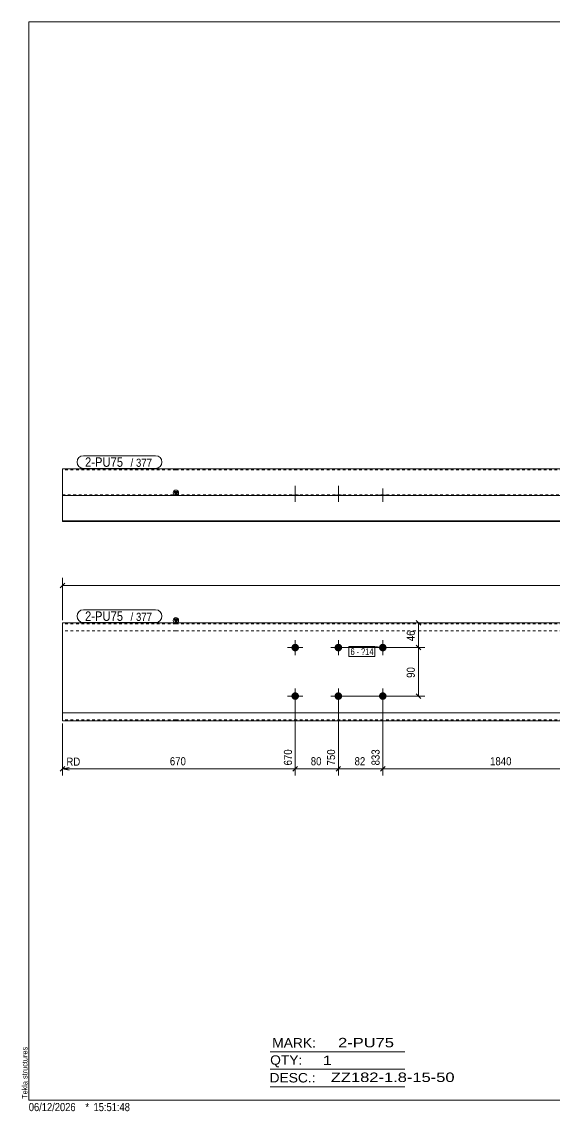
# Model space of a CAD drawing. Header units: millimetres. Extents: x 2 to 579, y 1 to 405.
# Drawn here: x 2.4 to 199.9, y 1 to 405 of the extents above; entities that cross this region are included whole.
import ezdxf

# ---------------------------------------------------------------- set-up
doc = ezdxf.new("R2010")
doc.units = ezdxf.units.MM
doc.linetypes.add('XKITLINE00', pattern=[0])
doc.linetypes.add('XKITLINE01', pattern=[4, 1, -1, 1, -1])
for name, color, linetype, lineweight in [('Bolt', 3, 'Continuous', 0), ('BoltMark', 7, 'Continuous', 0), ('Dimensions', 7, 'Continuous', 0), ('DrawingSheet', 5, 'Continuous', 0), ('OtherObjectType', 7, 'Continuous', 0), ('Part', 2, 'Continuous', 0), ('PartMark', 7, 'Continuous', 0)]:
    doc.layers.add(name, color=color, linetype=linetype, lineweight=lineweight)
doc.styles.add('ARIAL', font='ARIAL.TTF')
doc.styles.add('ARIAL_NARROW', font='ARIALN.TTF')

# ---------------------------------------------------------------- blocks, each defined once
blk = doc.blocks.new('*A1')
at = {"layer": 'Bolt'}
for points in [[(105.19, 172.88), (105.19, 172.84), (105.19, 172.81), (105.19, 172.77), (105.18, 172.74), (105.18, 172.7), (105.17, 172.67), (105.17, 172.64), (105.16, 172.6), (105.15, 172.57), (105.14, 172.54), (105.13, 172.5), (105.12, 172.47), (105.11, 172.44), (105.1, 172.41), (105.09, 172.37), (105.07, 172.34), (105.06, 172.31), (105.04, 172.28), (105.03, 172.25), (105.01, 172.22), (104.99, 172.19), (104.98, 172.16), (104.96, 172.13), (104.94, 172.1), (104.92, 172.08), (104.9, 172.05), (104.88, 172.02), (104.85, 172), (104.83, 171.97), (104.81, 171.94), (104.78, 171.92), (104.76, 171.9), (104.73, 171.87), (104.71, 171.85), (104.68, 171.83), (104.66, 171.81), (104.63, 171.79), (104.6, 171.77), (104.57, 171.75), (104.54, 171.73), (104.51, 171.71), (104.48, 171.69), (104.45, 171.68), (104.42, 171.66), (104.39, 171.64), (104.36, 171.63), (104.33, 171.62), (104.3, 171.6), (104.27, 171.59), (104.23, 171.58), (104.2, 171.57), (104.17, 171.56), (104.13, 171.55), (104.1, 171.54), (104.07, 171.54), (104.03, 171.53), (104, 171.53), (103.97, 171.52), (103.93, 171.52), (103.9, 171.51), (103.86, 171.51), (103.83, 171.51), (103.79, 171.51), (103.76, 171.51), (103.73, 171.51), (103.69, 171.51), (103.66, 171.52), (103.62, 171.52), (103.59, 171.53), (103.55, 171.53), (103.52, 171.54), (103.49, 171.54), (103.45, 171.55), (103.42, 171.56), (103.39, 171.57), (103.35, 171.58), (103.32, 171.59), (103.29, 171.6), (103.26, 171.62), (103.23, 171.63), (103.2, 171.64), (103.16, 171.66), (103.13, 171.68), (103.1, 171.69), (103.07, 171.71), (103.04, 171.73), (103.02, 171.75), (102.99, 171.77), (102.96, 171.79), (102.93, 171.81), (102.91, 171.83), (102.88, 171.85), (102.85, 171.87), (102.83, 171.9), (102.8, 171.92), (102.78, 171.94), (102.76, 171.97), (102.73, 172), (102.71, 172.02), (102.69, 172.05), (102.67, 172.08), (102.65, 172.1), (102.63, 172.13), (102.61, 172.16), (102.59, 172.19), (102.58, 172.22), (102.56, 172.25), (102.54, 172.28), (102.53, 172.31), (102.51, 172.34), (102.5, 172.37), (102.49, 172.41), (102.48, 172.44), (102.46, 172.47), (102.45, 172.5), (102.44, 172.54), (102.44, 172.57), (102.43, 172.6), (102.42, 172.64), (102.41, 172.67), (102.41, 172.7), (102.4, 172.74), (102.4, 172.77), (102.4, 172.81), (102.4, 172.84), (102.39, 172.88), (102.39, 172.91), (102.39, 172.94), (102.4, 172.98), (102.4, 173.01), (102.4, 173.05), (102.4, 173.08), (102.41, 173.12), (102.41, 173.15), (102.42, 173.18), (102.43, 173.22), (102.44, 173.25), (102.44, 173.28), (102.45, 173.32), (102.46, 173.35), (102.48, 173.38), (102.49, 173.41), (102.5, 173.45), (102.51, 173.48), (102.53, 173.51), (102.54, 173.54), (102.56, 173.57), (102.58, 173.6), (102.59, 173.63), (102.61, 173.66), (102.63, 173.69), (102.65, 173.72), (102.67, 173.74), (102.69, 173.77), (102.71, 173.8), (102.73, 173.82), (102.76, 173.85), (102.78, 173.88), (102.8, 173.9), (102.83, 173.92), (102.85, 173.95), (102.88, 173.97), (102.91, 173.99), (102.93, 174.01), (102.96, 174.03), (102.99, 174.05), (103.02, 174.07), (103.04, 174.09), (103.07, 174.11), (103.1, 174.13), (103.13, 174.14), (103.16, 174.16), (103.2, 174.18), (103.23, 174.19), (103.26, 174.2), (103.29, 174.22), (103.32, 174.23), (103.35, 174.24), (103.39, 174.25), (103.42, 174.26), (103.45, 174.27), (103.49, 174.28), (103.52, 174.28), (103.55, 174.29), (103.59, 174.29), (103.62, 174.3), (103.66, 174.3), (103.69, 174.31), (103.73, 174.31), (103.76, 174.31), (103.79, 174.31), (103.83, 174.31), (103.86, 174.31), (103.9, 174.31), (103.93, 174.3), (103.97, 174.3), (104, 174.29), (104.03, 174.29), (104.07, 174.28), (104.1, 174.28), (104.13, 174.27), (104.17, 174.26), (104.2, 174.25), (104.23, 174.24), (104.27, 174.23), (104.3, 174.22), (104.33, 174.2), (104.36, 174.19), (104.39, 174.18), (104.42, 174.16), (104.45, 174.14), (104.48, 174.13), (104.51, 174.11), (104.54, 174.09), (104.57, 174.07), (104.6, 174.05), (104.63, 174.03), (104.66, 174.01), (104.68, 173.99), (104.71, 173.97), (104.73, 173.95), (104.76, 173.92), (104.78, 173.9), (104.81, 173.88), (104.83, 173.85), (104.85, 173.82), (104.88, 173.8), (104.9, 173.77), (104.92, 173.74), (104.94, 173.72), (104.96, 173.69), (104.98, 173.66), (104.99, 173.63), (105.01, 173.6), (105.03, 173.57), (105.04, 173.54), (105.06, 173.51), (105.07, 173.48), (105.09, 173.45), (105.1, 173.41), (105.11, 173.38), (105.12, 173.35), (105.13, 173.32), (105.14, 173.28), (105.15, 173.25), (105.16, 173.22), (105.17, 173.18), (105.17, 173.15), (105.18, 173.12), (105.18, 173.08), (105.19, 173.05), (105.19, 173.01), (105.19, 172.98), (105.19, 172.94), (105.19, 172.91)], [(121.19, 172.88), (121.19, 172.84), (121.19, 172.81), (121.19, 172.77), (121.18, 172.74), (121.18, 172.7), (121.17, 172.67), (121.17, 172.64), (121.16, 172.6), (121.15, 172.57), (121.14, 172.54), (121.13, 172.5), (121.12, 172.47), (121.11, 172.44), (121.1, 172.41), (121.09, 172.37), (121.07, 172.34), (121.06, 172.31), (121.04, 172.28), (121.03, 172.25), (121.01, 172.22), (120.99, 172.19), (120.98, 172.16), (120.96, 172.13), (120.94, 172.1), (120.92, 172.08), (120.9, 172.05), (120.88, 172.02), (120.85, 172), (120.83, 171.97), (120.81, 171.94), (120.78, 171.92), (120.76, 171.9), (120.73, 171.87), (120.71, 171.85), (120.68, 171.83), (120.66, 171.81), (120.63, 171.79), (120.6, 171.77), (120.57, 171.75), (120.54, 171.73), (120.51, 171.71), (120.48, 171.69), (120.45, 171.68), (120.42, 171.66), (120.39, 171.64), (120.36, 171.63), (120.33, 171.62), (120.3, 171.6), (120.27, 171.59), (120.23, 171.58), (120.2, 171.57), (120.17, 171.56), (120.13, 171.55), (120.1, 171.54), (120.07, 171.54), (120.03, 171.53), (120, 171.53), (119.97, 171.52), (119.93, 171.52), (119.9, 171.51), (119.86, 171.51), (119.83, 171.51), (119.79, 171.51), (119.76, 171.51), (119.73, 171.51), (119.69, 171.51), (119.66, 171.52), (119.62, 171.52), (119.59, 171.53), (119.55, 171.53), (119.52, 171.54), (119.49, 171.54), (119.45, 171.55), (119.42, 171.56), (119.39, 171.57), (119.35, 171.58), (119.32, 171.59), (119.29, 171.6), (119.26, 171.62), (119.23, 171.63), (119.2, 171.64), (119.16, 171.66), (119.13, 171.68), (119.1, 171.69), (119.07, 171.71), (119.04, 171.73), (119.02, 171.75), (118.99, 171.77), (118.96, 171.79), (118.93, 171.81), (118.91, 171.83), (118.88, 171.85), (118.85, 171.87), (118.83, 171.9), (118.8, 171.92), (118.78, 171.94), (118.76, 171.97), (118.73, 172), (118.71, 172.02), (118.69, 172.05), (118.67, 172.08), (118.65, 172.1), (118.63, 172.13), (118.61, 172.16), (118.59, 172.19), (118.58, 172.22), (118.56, 172.25), (118.54, 172.28), (118.53, 172.31), (118.51, 172.34), (118.5, 172.37), (118.49, 172.41), (118.48, 172.44), (118.46, 172.47), (118.45, 172.5), (118.44, 172.54), (118.44, 172.57), (118.43, 172.6), (118.42, 172.64), (118.41, 172.67), (118.41, 172.7), (118.4, 172.74), (118.4, 172.77), (118.4, 172.81), (118.4, 172.84), (118.39, 172.88), (118.39, 172.91), (118.39, 172.94), (118.4, 172.98), (118.4, 173.01), (118.4, 173.05), (118.4, 173.08), (118.41, 173.12), (118.41, 173.15), (118.42, 173.18), (118.43, 173.22), (118.44, 173.25), (118.44, 173.28), (118.45, 173.32), (118.46, 173.35), (118.48, 173.38), (118.49, 173.41), (118.5, 173.45), (118.51, 173.48), (118.53, 173.51), (118.54, 173.54), (118.56, 173.57), (118.58, 173.6), (118.59, 173.63), (118.61, 173.66), (118.63, 173.69), (118.65, 173.72), (118.67, 173.74), (118.69, 173.77), (118.71, 173.8), (118.73, 173.82), (118.76, 173.85), (118.78, 173.88), (118.8, 173.9), (118.83, 173.92), (118.85, 173.95), (118.88, 173.97), (118.91, 173.99), (118.93, 174.01), (118.96, 174.03), (118.99, 174.05), (119.02, 174.07), (119.04, 174.09), (119.07, 174.11), (119.1, 174.13), (119.13, 174.14), (119.16, 174.16), (119.2, 174.18), (119.23, 174.19), (119.26, 174.2), (119.29, 174.22), (119.32, 174.23), (119.35, 174.24), (119.39, 174.25), (119.42, 174.26), (119.45, 174.27), (119.49, 174.28), (119.52, 174.28), (119.55, 174.29), (119.59, 174.29), (119.62, 174.3), (119.66, 174.3), (119.69, 174.31), (119.73, 174.31), (119.76, 174.31), (119.79, 174.31), (119.83, 174.31), (119.86, 174.31), (119.9, 174.31), (119.93, 174.3), (119.97, 174.3), (120, 174.29), (120.03, 174.29), (120.07, 174.28), (120.1, 174.28), (120.13, 174.27), (120.17, 174.26), (120.2, 174.25), (120.23, 174.24), (120.27, 174.23), (120.3, 174.22), (120.33, 174.2), (120.36, 174.19), (120.39, 174.18), (120.42, 174.16), (120.45, 174.14), (120.48, 174.13), (120.51, 174.11), (120.54, 174.09), (120.57, 174.07), (120.6, 174.05), (120.63, 174.03), (120.66, 174.01), (120.68, 173.99), (120.71, 173.97), (120.73, 173.95), (120.76, 173.92), (120.78, 173.9), (120.81, 173.88), (120.83, 173.85), (120.85, 173.82), (120.88, 173.8), (120.9, 173.77), (120.92, 173.74), (120.94, 173.72), (120.96, 173.69), (120.98, 173.66), (120.99, 173.63), (121.01, 173.6), (121.03, 173.57), (121.04, 173.54), (121.06, 173.51), (121.07, 173.48), (121.09, 173.45), (121.1, 173.41), (121.11, 173.38), (121.12, 173.35), (121.13, 173.32), (121.14, 173.28), (121.15, 173.25), (121.16, 173.22), (121.17, 173.18), (121.17, 173.15), (121.18, 173.12), (121.18, 173.08), (121.19, 173.05), (121.19, 173.01), (121.19, 172.98), (121.19, 172.94), (121.19, 172.91)], [(105.19, 154.88), (105.19, 154.84), (105.19, 154.81), (105.19, 154.77), (105.18, 154.74), (105.18, 154.7), (105.17, 154.67), (105.17, 154.64), (105.16, 154.6), (105.15, 154.57), (105.14, 154.54), (105.13, 154.5), (105.12, 154.47), (105.11, 154.44), (105.1, 154.41), (105.09, 154.37), (105.07, 154.34), (105.06, 154.31), (105.04, 154.28), (105.03, 154.25), (105.01, 154.22), (104.99, 154.19), (104.98, 154.16), (104.96, 154.13), (104.94, 154.1), (104.92, 154.08), (104.9, 154.05), (104.88, 154.02), (104.85, 154), (104.83, 153.97), (104.81, 153.94), (104.78, 153.92), (104.76, 153.9), (104.73, 153.87), (104.71, 153.85), (104.68, 153.83), (104.66, 153.81), (104.63, 153.79), (104.6, 153.77), (104.57, 153.75), (104.54, 153.73), (104.51, 153.71), (104.48, 153.69), (104.45, 153.68), (104.42, 153.66), (104.39, 153.64), (104.36, 153.63), (104.33, 153.62), (104.3, 153.6), (104.27, 153.59), (104.23, 153.58), (104.2, 153.57), (104.17, 153.56), (104.13, 153.55), (104.1, 153.54), (104.07, 153.54), (104.03, 153.53), (104, 153.53), (103.97, 153.52), (103.93, 153.52), (103.9, 153.51), (103.86, 153.51), (103.83, 153.51), (103.79, 153.51), (103.76, 153.51), (103.73, 153.51), (103.69, 153.51), (103.66, 153.52), (103.62, 153.52), (103.59, 153.53), (103.55, 153.53), (103.52, 153.54), (103.49, 153.54), (103.45, 153.55), (103.42, 153.56), (103.39, 153.57), (103.35, 153.58), (103.32, 153.59), (103.29, 153.6), (103.26, 153.62), (103.23, 153.63), (103.2, 153.64), (103.16, 153.66), (103.13, 153.68), (103.1, 153.69), (103.07, 153.71), (103.04, 153.73), (103.02, 153.75), (102.99, 153.77), (102.96, 153.79), (102.93, 153.81), (102.91, 153.83), (102.88, 153.85), (102.85, 153.87), (102.83, 153.9), (102.8, 153.92), (102.78, 153.94), (102.76, 153.97), (102.73, 154), (102.71, 154.02), (102.69, 154.05), (102.67, 154.08), (102.65, 154.1), (102.63, 154.13), (102.61, 154.16), (102.59, 154.19), (102.58, 154.22), (102.56, 154.25), (102.54, 154.28), (102.53, 154.31), (102.51, 154.34), (102.5, 154.37), (102.49, 154.41), (102.48, 154.44), (102.46, 154.47), (102.45, 154.5), (102.44, 154.54), (102.44, 154.57), (102.43, 154.6), (102.42, 154.64), (102.41, 154.67), (102.41, 154.7), (102.4, 154.74), (102.4, 154.77), (102.4, 154.81), (102.4, 154.84), (102.39, 154.88), (102.39, 154.91), (102.39, 154.94), (102.4, 154.98), (102.4, 155.01), (102.4, 155.05), (102.4, 155.08), (102.41, 155.12), (102.41, 155.15), (102.42, 155.18), (102.43, 155.22), (102.44, 155.25), (102.44, 155.28), (102.45, 155.32), (102.46, 155.35), (102.48, 155.38), (102.49, 155.41), (102.5, 155.45), (102.51, 155.48), (102.53, 155.51), (102.54, 155.54), (102.56, 155.57), (102.58, 155.6), (102.59, 155.63), (102.61, 155.66), (102.63, 155.69), (102.65, 155.72), (102.67, 155.74), (102.69, 155.77), (102.71, 155.8), (102.73, 155.82), (102.76, 155.85), (102.78, 155.88), (102.8, 155.9), (102.83, 155.92), (102.85, 155.95), (102.88, 155.97), (102.91, 155.99), (102.93, 156.01), (102.96, 156.03), (102.99, 156.05), (103.02, 156.07), (103.04, 156.09), (103.07, 156.11), (103.1, 156.13), (103.13, 156.14), (103.16, 156.16), (103.2, 156.18), (103.23, 156.19), (103.26, 156.2), (103.29, 156.22), (103.32, 156.23), (103.35, 156.24), (103.39, 156.25), (103.42, 156.26), (103.45, 156.27), (103.49, 156.28), (103.52, 156.28), (103.55, 156.29), (103.59, 156.29), (103.62, 156.3), (103.66, 156.3), (103.69, 156.31), (103.73, 156.31), (103.76, 156.31), (103.79, 156.31), (103.83, 156.31), (103.86, 156.31), (103.9, 156.31), (103.93, 156.3), (103.97, 156.3), (104, 156.29), (104.03, 156.29), (104.07, 156.28), (104.1, 156.28), (104.13, 156.27), (104.17, 156.26), (104.2, 156.25), (104.23, 156.24), (104.27, 156.23), (104.3, 156.22), (104.33, 156.2), (104.36, 156.19), (104.39, 156.18), (104.42, 156.16), (104.45, 156.14), (104.48, 156.13), (104.51, 156.11), (104.54, 156.09), (104.57, 156.07), (104.6, 156.05), (104.63, 156.03), (104.66, 156.01), (104.68, 155.99), (104.71, 155.97), (104.73, 155.95), (104.76, 155.92), (104.78, 155.9), (104.81, 155.88), (104.83, 155.85), (104.85, 155.82), (104.88, 155.8), (104.9, 155.77), (104.92, 155.74), (104.94, 155.72), (104.96, 155.69), (104.98, 155.66), (104.99, 155.63), (105.01, 155.6), (105.03, 155.57), (105.04, 155.54), (105.06, 155.51), (105.07, 155.48), (105.09, 155.45), (105.1, 155.41), (105.11, 155.38), (105.12, 155.35), (105.13, 155.32), (105.14, 155.28), (105.15, 155.25), (105.16, 155.22), (105.17, 155.18), (105.17, 155.15), (105.18, 155.12), (105.18, 155.08), (105.19, 155.05), (105.19, 155.01), (105.19, 154.98), (105.19, 154.94), (105.19, 154.91)], [(121.19, 154.88), (121.19, 154.84), (121.19, 154.81), (121.19, 154.77), (121.18, 154.74), (121.18, 154.7), (121.17, 154.67), (121.17, 154.64), (121.16, 154.6), (121.15, 154.57), (121.14, 154.54), (121.13, 154.5), (121.12, 154.47), (121.11, 154.44), (121.1, 154.41), (121.09, 154.37), (121.07, 154.34), (121.06, 154.31), (121.04, 154.28), (121.03, 154.25), (121.01, 154.22), (120.99, 154.19), (120.98, 154.16), (120.96, 154.13), (120.94, 154.1), (120.92, 154.08), (120.9, 154.05), (120.88, 154.02), (120.85, 154), (120.83, 153.97), (120.81, 153.94), (120.78, 153.92), (120.76, 153.9), (120.73, 153.87), (120.71, 153.85), (120.68, 153.83), (120.66, 153.81), (120.63, 153.79), (120.6, 153.77), (120.57, 153.75), (120.54, 153.73), (120.51, 153.71), (120.48, 153.69), (120.45, 153.68), (120.42, 153.66), (120.39, 153.64), (120.36, 153.63), (120.33, 153.62), (120.3, 153.6), (120.27, 153.59), (120.23, 153.58), (120.2, 153.57), (120.17, 153.56), (120.13, 153.55), (120.1, 153.54), (120.07, 153.54), (120.03, 153.53), (120, 153.53), (119.97, 153.52), (119.93, 153.52), (119.9, 153.51), (119.86, 153.51), (119.83, 153.51), (119.79, 153.51), (119.76, 153.51), (119.73, 153.51), (119.69, 153.51), (119.66, 153.52), (119.62, 153.52), (119.59, 153.53), (119.55, 153.53), (119.52, 153.54), (119.49, 153.54), (119.45, 153.55), (119.42, 153.56), (119.39, 153.57), (119.35, 153.58), (119.32, 153.59), (119.29, 153.6), (119.26, 153.62), (119.23, 153.63), (119.2, 153.64), (119.16, 153.66), (119.13, 153.68), (119.1, 153.69), (119.07, 153.71), (119.04, 153.73), (119.02, 153.75), (118.99, 153.77), (118.96, 153.79), (118.93, 153.81), (118.91, 153.83), (118.88, 153.85), (118.85, 153.87), (118.83, 153.9), (118.8, 153.92), (118.78, 153.94), (118.76, 153.97), (118.73, 154), (118.71, 154.02), (118.69, 154.05), (118.67, 154.08), (118.65, 154.1), (118.63, 154.13), (118.61, 154.16), (118.59, 154.19), (118.58, 154.22), (118.56, 154.25), (118.54, 154.28), (118.53, 154.31), (118.51, 154.34), (118.5, 154.37), (118.49, 154.41), (118.48, 154.44), (118.46, 154.47), (118.45, 154.5), (118.44, 154.54), (118.44, 154.57), (118.43, 154.6), (118.42, 154.64), (118.41, 154.67), (118.41, 154.7), (118.4, 154.74), (118.4, 154.77), (118.4, 154.81), (118.4, 154.84), (118.39, 154.88), (118.39, 154.91), (118.39, 154.94), (118.4, 154.98), (118.4, 155.01), (118.4, 155.05), (118.4, 155.08), (118.41, 155.12), (118.41, 155.15), (118.42, 155.18), (118.43, 155.22), (118.44, 155.25), (118.44, 155.28), (118.45, 155.32), (118.46, 155.35), (118.48, 155.38), (118.49, 155.41), (118.5, 155.45), (118.51, 155.48), (118.53, 155.51), (118.54, 155.54), (118.56, 155.57), (118.58, 155.6), (118.59, 155.63), (118.61, 155.66), (118.63, 155.69), (118.65, 155.72), (118.67, 155.74), (118.69, 155.77), (118.71, 155.8), (118.73, 155.82), (118.76, 155.85), (118.78, 155.88), (118.8, 155.9), (118.83, 155.92), (118.85, 155.95), (118.88, 155.97), (118.91, 155.99), (118.93, 156.01), (118.96, 156.03), (118.99, 156.05), (119.02, 156.07), (119.04, 156.09), (119.07, 156.11), (119.1, 156.13), (119.13, 156.14), (119.16, 156.16), (119.2, 156.18), (119.23, 156.19), (119.26, 156.2), (119.29, 156.22), (119.32, 156.23), (119.35, 156.24), (119.39, 156.25), (119.42, 156.26), (119.45, 156.27), (119.49, 156.28), (119.52, 156.28), (119.55, 156.29), (119.59, 156.29), (119.62, 156.3), (119.66, 156.3), (119.69, 156.31), (119.73, 156.31), (119.76, 156.31), (119.79, 156.31), (119.83, 156.31), (119.86, 156.31), (119.9, 156.31), (119.93, 156.3), (119.97, 156.3), (120, 156.29), (120.03, 156.29), (120.07, 156.28), (120.1, 156.28), (120.13, 156.27), (120.17, 156.26), (120.2, 156.25), (120.23, 156.24), (120.27, 156.23), (120.3, 156.22), (120.33, 156.2), (120.36, 156.19), (120.39, 156.18), (120.42, 156.16), (120.45, 156.14), (120.48, 156.13), (120.51, 156.11), (120.54, 156.09), (120.57, 156.07), (120.6, 156.05), (120.63, 156.03), (120.66, 156.01), (120.68, 155.99), (120.71, 155.97), (120.73, 155.95), (120.76, 155.92), (120.78, 155.9), (120.81, 155.88), (120.83, 155.85), (120.85, 155.82), (120.88, 155.8), (120.9, 155.77), (120.92, 155.74), (120.94, 155.72), (120.96, 155.69), (120.98, 155.66), (120.99, 155.63), (121.01, 155.6), (121.03, 155.57), (121.04, 155.54), (121.06, 155.51), (121.07, 155.48), (121.09, 155.45), (121.1, 155.41), (121.11, 155.38), (121.12, 155.35), (121.13, 155.32), (121.14, 155.28), (121.15, 155.25), (121.16, 155.22), (121.17, 155.18), (121.17, 155.15), (121.18, 155.12), (121.18, 155.08), (121.19, 155.05), (121.19, 155.01), (121.19, 154.98), (121.19, 154.94), (121.19, 154.91)]]:
    blk.add_hatch(color=3, dxfattribs=at).paths.add_polyline_path(points, flags=17)
at = {"layer": 'Bolt', "color": 3, "linetype": 'XKITLINE00', "lineweight": 0}
for p, q in [((103.79, 175.71), (103.79, 170.11)), ((119.79, 175.71), (119.79, 170.11)), ((106.59, 172.91), (100.99, 172.91)), ((122.59, 172.91), (116.99, 172.91)), ((103.79, 157.71), (103.79, 152.11)), ((119.79, 157.71), (119.79, 152.11)), ((106.59, 154.91), (100.99, 154.91)), ((122.59, 154.91), (116.99, 154.91))]:
    blk.add_line(p, q, dxfattribs=at)
blk = doc.blocks.new('*A2')
at = {"layer": 'Bolt'}
for points in [[(137.68, 172.88), (137.68, 172.84), (137.67, 172.81), (137.67, 172.77), (137.67, 172.74), (137.66, 172.7), (137.66, 172.67), (137.65, 172.64), (137.64, 172.6), (137.64, 172.57), (137.63, 172.54), (137.62, 172.5), (137.61, 172.47), (137.6, 172.44), (137.58, 172.41), (137.57, 172.37), (137.56, 172.34), (137.54, 172.31), (137.53, 172.28), (137.51, 172.25), (137.5, 172.22), (137.48, 172.19), (137.46, 172.16), (137.44, 172.13), (137.42, 172.1), (137.4, 172.08), (137.38, 172.05), (137.36, 172.02), (137.34, 172), (137.31, 171.97), (137.29, 171.94), (137.27, 171.92), (137.24, 171.9), (137.22, 171.87), (137.19, 171.85), (137.17, 171.83), (137.14, 171.81), (137.11, 171.79), (137.08, 171.77), (137.06, 171.75), (137.03, 171.73), (137, 171.71), (136.97, 171.69), (136.94, 171.68), (136.91, 171.66), (136.88, 171.64), (136.84, 171.63), (136.81, 171.62), (136.78, 171.6), (136.75, 171.59), (136.72, 171.58), (136.68, 171.57), (136.65, 171.56), (136.62, 171.55), (136.58, 171.54), (136.55, 171.54), (136.52, 171.53), (136.48, 171.53), (136.45, 171.52), (136.41, 171.52), (136.38, 171.51), (136.35, 171.51), (136.31, 171.51), (136.28, 171.51), (136.24, 171.51), (136.21, 171.51), (136.17, 171.51), (136.14, 171.52), (136.11, 171.52), (136.07, 171.53), (136.04, 171.53), (136, 171.54), (135.97, 171.54), (135.94, 171.55), (135.9, 171.56), (135.87, 171.57), (135.84, 171.58), (135.81, 171.59), (135.77, 171.6), (135.74, 171.62), (135.71, 171.63), (135.68, 171.64), (135.65, 171.66), (135.62, 171.68), (135.59, 171.69), (135.56, 171.71), (135.53, 171.73), (135.5, 171.75), (135.47, 171.77), (135.44, 171.79), (135.42, 171.81), (135.39, 171.83), (135.36, 171.85), (135.34, 171.87), (135.31, 171.9), (135.29, 171.92), (135.26, 171.94), (135.24, 171.97), (135.22, 172), (135.2, 172.02), (135.17, 172.05), (135.15, 172.08), (135.13, 172.1), (135.11, 172.13), (135.09, 172.16), (135.08, 172.19), (135.06, 172.22), (135.04, 172.25), (135.03, 172.28), (135.01, 172.31), (135, 172.34), (134.98, 172.37), (134.97, 172.41), (134.96, 172.44), (134.95, 172.47), (134.94, 172.5), (134.93, 172.54), (134.92, 172.57), (134.91, 172.6), (134.9, 172.64), (134.9, 172.67), (134.89, 172.7), (134.89, 172.74), (134.88, 172.77), (134.88, 172.81), (134.88, 172.84), (134.88, 172.88), (134.88, 172.91), (134.88, 172.94), (134.88, 172.98), (134.88, 173.01), (134.88, 173.05), (134.89, 173.08), (134.89, 173.12), (134.9, 173.15), (134.9, 173.18), (134.91, 173.22), (134.92, 173.25), (134.93, 173.28), (134.94, 173.32), (134.95, 173.35), (134.96, 173.38), (134.97, 173.41), (134.98, 173.45), (135, 173.48), (135.01, 173.51), (135.03, 173.54), (135.04, 173.57), (135.06, 173.6), (135.08, 173.63), (135.09, 173.66), (135.11, 173.69), (135.13, 173.72), (135.15, 173.74), (135.17, 173.77), (135.2, 173.8), (135.22, 173.82), (135.24, 173.85), (135.26, 173.88), (135.29, 173.9), (135.31, 173.92), (135.34, 173.95), (135.36, 173.97), (135.39, 173.99), (135.42, 174.01), (135.44, 174.03), (135.47, 174.05), (135.5, 174.07), (135.53, 174.09), (135.56, 174.11), (135.59, 174.13), (135.62, 174.14), (135.65, 174.16), (135.68, 174.18), (135.71, 174.19), (135.74, 174.2), (135.77, 174.22), (135.81, 174.23), (135.84, 174.24), (135.87, 174.25), (135.9, 174.26), (135.94, 174.27), (135.97, 174.28), (136, 174.28), (136.04, 174.29), (136.07, 174.29), (136.11, 174.3), (136.14, 174.3), (136.17, 174.31), (136.21, 174.31), (136.24, 174.31), (136.28, 174.31), (136.31, 174.31), (136.35, 174.31), (136.38, 174.31), (136.41, 174.3), (136.45, 174.3), (136.48, 174.29), (136.52, 174.29), (136.55, 174.28), (136.58, 174.28), (136.62, 174.27), (136.65, 174.26), (136.68, 174.25), (136.72, 174.24), (136.75, 174.23), (136.78, 174.22), (136.81, 174.2), (136.84, 174.19), (136.88, 174.18), (136.91, 174.16), (136.94, 174.14), (136.97, 174.13), (137, 174.11), (137.03, 174.09), (137.06, 174.07), (137.08, 174.05), (137.11, 174.03), (137.14, 174.01), (137.17, 173.99), (137.19, 173.97), (137.22, 173.95), (137.24, 173.92), (137.27, 173.9), (137.29, 173.88), (137.31, 173.85), (137.34, 173.82), (137.36, 173.8), (137.38, 173.77), (137.4, 173.74), (137.42, 173.72), (137.44, 173.69), (137.46, 173.66), (137.48, 173.63), (137.5, 173.6), (137.51, 173.57), (137.53, 173.54), (137.54, 173.51), (137.56, 173.48), (137.57, 173.45), (137.58, 173.41), (137.6, 173.38), (137.61, 173.35), (137.62, 173.32), (137.63, 173.28), (137.64, 173.25), (137.64, 173.22), (137.65, 173.18), (137.66, 173.15), (137.66, 173.12), (137.67, 173.08), (137.67, 173.05), (137.67, 173.01), (137.68, 172.98), (137.68, 172.94), (137.68, 172.91)], [(137.68, 154.88), (137.68, 154.84), (137.67, 154.81), (137.67, 154.77), (137.67, 154.74), (137.66, 154.7), (137.66, 154.67), (137.65, 154.64), (137.64, 154.6), (137.64, 154.57), (137.63, 154.54), (137.62, 154.5), (137.61, 154.47), (137.6, 154.44), (137.58, 154.41), (137.57, 154.37), (137.56, 154.34), (137.54, 154.31), (137.53, 154.28), (137.51, 154.25), (137.5, 154.22), (137.48, 154.19), (137.46, 154.16), (137.44, 154.13), (137.42, 154.1), (137.4, 154.08), (137.38, 154.05), (137.36, 154.02), (137.34, 154), (137.31, 153.97), (137.29, 153.94), (137.27, 153.92), (137.24, 153.9), (137.22, 153.87), (137.19, 153.85), (137.17, 153.83), (137.14, 153.81), (137.11, 153.79), (137.08, 153.77), (137.06, 153.75), (137.03, 153.73), (137, 153.71), (136.97, 153.69), (136.94, 153.68), (136.91, 153.66), (136.88, 153.64), (136.84, 153.63), (136.81, 153.62), (136.78, 153.6), (136.75, 153.59), (136.72, 153.58), (136.68, 153.57), (136.65, 153.56), (136.62, 153.55), (136.58, 153.54), (136.55, 153.54), (136.52, 153.53), (136.48, 153.53), (136.45, 153.52), (136.41, 153.52), (136.38, 153.51), (136.35, 153.51), (136.31, 153.51), (136.28, 153.51), (136.24, 153.51), (136.21, 153.51), (136.17, 153.51), (136.14, 153.52), (136.11, 153.52), (136.07, 153.53), (136.04, 153.53), (136, 153.54), (135.97, 153.54), (135.94, 153.55), (135.9, 153.56), (135.87, 153.57), (135.84, 153.58), (135.81, 153.59), (135.77, 153.6), (135.74, 153.62), (135.71, 153.63), (135.68, 153.64), (135.65, 153.66), (135.62, 153.68), (135.59, 153.69), (135.56, 153.71), (135.53, 153.73), (135.5, 153.75), (135.47, 153.77), (135.44, 153.79), (135.42, 153.81), (135.39, 153.83), (135.36, 153.85), (135.34, 153.87), (135.31, 153.9), (135.29, 153.92), (135.26, 153.94), (135.24, 153.97), (135.22, 154), (135.2, 154.02), (135.17, 154.05), (135.15, 154.08), (135.13, 154.1), (135.11, 154.13), (135.09, 154.16), (135.08, 154.19), (135.06, 154.22), (135.04, 154.25), (135.03, 154.28), (135.01, 154.31), (135, 154.34), (134.98, 154.37), (134.97, 154.41), (134.96, 154.44), (134.95, 154.47), (134.94, 154.5), (134.93, 154.54), (134.92, 154.57), (134.91, 154.6), (134.9, 154.64), (134.9, 154.67), (134.89, 154.7), (134.89, 154.74), (134.88, 154.77), (134.88, 154.81), (134.88, 154.84), (134.88, 154.88), (134.88, 154.91), (134.88, 154.94), (134.88, 154.98), (134.88, 155.01), (134.88, 155.05), (134.89, 155.08), (134.89, 155.12), (134.9, 155.15), (134.9, 155.18), (134.91, 155.22), (134.92, 155.25), (134.93, 155.28), (134.94, 155.32), (134.95, 155.35), (134.96, 155.38), (134.97, 155.41), (134.98, 155.45), (135, 155.48), (135.01, 155.51), (135.03, 155.54), (135.04, 155.57), (135.06, 155.6), (135.08, 155.63), (135.09, 155.66), (135.11, 155.69), (135.13, 155.72), (135.15, 155.74), (135.17, 155.77), (135.2, 155.8), (135.22, 155.82), (135.24, 155.85), (135.26, 155.88), (135.29, 155.9), (135.31, 155.92), (135.34, 155.95), (135.36, 155.97), (135.39, 155.99), (135.42, 156.01), (135.44, 156.03), (135.47, 156.05), (135.5, 156.07), (135.53, 156.09), (135.56, 156.11), (135.59, 156.13), (135.62, 156.14), (135.65, 156.16), (135.68, 156.18), (135.71, 156.19), (135.74, 156.2), (135.77, 156.22), (135.81, 156.23), (135.84, 156.24), (135.87, 156.25), (135.9, 156.26), (135.94, 156.27), (135.97, 156.28), (136, 156.28), (136.04, 156.29), (136.07, 156.29), (136.11, 156.3), (136.14, 156.3), (136.17, 156.31), (136.21, 156.31), (136.24, 156.31), (136.28, 156.31), (136.31, 156.31), (136.35, 156.31), (136.38, 156.31), (136.41, 156.3), (136.45, 156.3), (136.48, 156.29), (136.52, 156.29), (136.55, 156.28), (136.58, 156.28), (136.62, 156.27), (136.65, 156.26), (136.68, 156.25), (136.72, 156.24), (136.75, 156.23), (136.78, 156.22), (136.81, 156.2), (136.84, 156.19), (136.88, 156.18), (136.91, 156.16), (136.94, 156.14), (136.97, 156.13), (137, 156.11), (137.03, 156.09), (137.06, 156.07), (137.08, 156.05), (137.11, 156.03), (137.14, 156.01), (137.17, 155.99), (137.19, 155.97), (137.22, 155.95), (137.24, 155.92), (137.27, 155.9), (137.29, 155.88), (137.31, 155.85), (137.34, 155.82), (137.36, 155.8), (137.38, 155.77), (137.4, 155.74), (137.42, 155.72), (137.44, 155.69), (137.46, 155.66), (137.48, 155.63), (137.5, 155.6), (137.51, 155.57), (137.53, 155.54), (137.54, 155.51), (137.56, 155.48), (137.57, 155.45), (137.58, 155.41), (137.6, 155.38), (137.61, 155.35), (137.62, 155.32), (137.63, 155.28), (137.64, 155.25), (137.64, 155.22), (137.65, 155.18), (137.66, 155.15), (137.66, 155.12), (137.67, 155.08), (137.67, 155.05), (137.67, 155.01), (137.68, 154.98), (137.68, 154.94), (137.68, 154.91)]]:
    blk.add_hatch(color=3, dxfattribs=at).paths.add_polyline_path(points, flags=17)
at = {"layer": 'Bolt', "color": 3, "linetype": 'XKITLINE00', "lineweight": 0}
for p, q in [((136.28, 175.71), (136.28, 170.11)), ((139.08, 172.91), (133.48, 172.91)), ((136.28, 157.71), (136.28, 152.11)), ((139.08, 154.91), (133.48, 154.91))]:
    blk.add_line(p, q, dxfattribs=at)
blk = doc.blocks.new('*A5')
at = {"layer": 'Part'}
blk.add_hatch(color=2, dxfattribs=at).paths.add_polyline_path([(58.74, 183.51), (60.34, 183.51), (59.54, 182.11)], flags=17)
at = {"layer": 'Part', "color": 2, "linetype": 'XKITLINE00', "lineweight": 0}
for p, q in [((17.5, 182.11), (17.5, 145.71)), ((59.5, 182.11), (17.5, 182.11)), ((59.54, 182.11), (58.74, 183.51)), ((58.74, 183.51), (60.34, 183.51)), ((60.34, 183.51), (59.54, 182.11)), ((180.47, 182.11), (59.6, 182.11)), ((268.96, 182.11), (180.57, 182.11)), ((373.45, 182.11), (269.06, 182.11)), ((425.74, 182.11), (373.55, 182.11)), ((425.74, 182.11), (425.74, 145.71)), ((59.5, 148.71), (17.5, 148.71)), ((17.5, 145.71), (59.5, 145.71)), ((180.47, 148.71), (59.6, 148.71)), ((59.6, 145.71), (180.47, 145.71)), ((268.96, 148.71), (180.57, 148.71)), ((180.57, 145.71), (268.96, 145.71)), ((373.45, 148.71), (269.06, 148.71)), ((269.06, 145.71), (373.45, 145.71)), ((425.74, 148.71), (373.55, 148.71)), ((373.55, 145.71), (425.74, 145.71))]:
    blk.add_line(p, q, dxfattribs=at)
at = {"layer": 'Part', "color": 7, "linetype": 'XKITLINE01', "lineweight": 0}
for p, q in [((59.5, 181.75), (17.5, 181.75)), ((59.5, 179.11), (17.5, 179.11)), ((180.47, 181.75), (59.6, 181.75)), ((180.47, 179.11), (59.6, 179.11)), ((268.96, 181.75), (180.57, 181.75)), ((268.96, 179.11), (180.57, 179.11)), ((373.45, 181.75), (269.06, 181.75)), ((373.45, 179.11), (269.06, 179.11)), ((425.74, 181.75), (373.55, 181.75)), ((425.74, 179.11), (373.55, 179.11)), ((59.5, 146.07), (17.5, 146.07)), ((180.47, 146.07), (59.6, 146.07)), ((268.96, 146.07), (180.57, 146.07)), ((373.45, 146.07), (269.06, 146.07)), ((425.74, 146.07), (373.55, 146.07))]:
    blk.add_line(p, q, dxfattribs=at)
at = {"layer": 'Part', "color": 2, "linetype": 'XKITLINE00', "lineweight": 0}
blk.add_circle((59.54, 183.01), 1, dxfattribs=at)
blk = doc.blocks.new('*A6')
at = {"layer": 'Bolt'}
for points in [[(102.39, 229.25), (102.39, 229.61), (105.19, 229.61), (105.19, 229.25)], [(102.39, 229.25), (102.39, 229.61), (105.19, 229.61), (105.19, 229.25)], [(118.39, 229.25), (118.39, 229.61), (121.19, 229.61), (121.19, 229.25)], [(118.39, 229.25), (118.39, 229.61), (121.19, 229.61), (121.19, 229.25)]]:
    blk.add_hatch(color=3, dxfattribs=at).paths.add_polyline_path(points, flags=17)
at = {"layer": 'Bolt', "color": 3, "linetype": 'XKITLINE00', "lineweight": 0}
for p, q in [((103.79, 232.93), (103.79, 226.93)), ((103.79, 232.93), (103.79, 226.93)), ((119.79, 232.93), (119.79, 226.93)), ((119.79, 232.93), (119.79, 226.93)), ((102.39, 229.61), (102.39, 229.25)), ((102.39, 229.61), (102.39, 229.25)), ((105.19, 229.61), (105.19, 229.25)), ((105.19, 229.61), (105.19, 229.25)), ((118.39, 229.61), (118.39, 229.25)), ((118.39, 229.61), (118.39, 229.25)), ((121.19, 229.61), (121.19, 229.25)), ((121.19, 229.61), (121.19, 229.25))]:
    blk.add_line(p, q, dxfattribs=at)
blk = doc.blocks.new('*A7')
at = {"layer": 'Bolt'}
blk.add_hatch(color=3, dxfattribs=at).paths.add_polyline_path([(134.88, 229.25), (134.88, 229.61), (137.68, 229.61), (137.68, 229.25)], flags=17)
blk.add_hatch(color=3, dxfattribs=at).paths.add_polyline_path([(134.88, 229.25), (134.88, 229.61), (137.68, 229.61), (137.68, 229.25)], flags=17)
at = {"layer": 'Bolt', "color": 3, "linetype": 'XKITLINE00', "lineweight": 0}
for p, q in [((136.28, 231.93), (136.28, 226.93)), ((136.28, 231.93), (136.28, 226.93)), ((134.88, 229.61), (134.88, 229.25)), ((134.88, 229.61), (134.88, 229.25)), ((137.68, 229.61), (137.68, 229.25)), ((137.68, 229.61), (137.68, 229.25))]:
    blk.add_line(p, q, dxfattribs=at)
blk = doc.blocks.new('*A10')
at = {"layer": 'Part'}
blk.add_hatch(color=2, dxfattribs=at).paths.add_polyline_path([(58.74, 230.83), (60.34, 230.83), (59.54, 229.43)], flags=17)
at = {"layer": 'Part', "color": 2, "linetype": 'XKITLINE00', "lineweight": 0}
for p, q in [((17.5, 219.97), (17.5, 239.25)), ((59.5, 239.25), (17.5, 239.25)), ((180.47, 239.25), (59.6, 239.25)), ((268.96, 239.25), (180.57, 239.25)), ((373.45, 239.25), (269.06, 239.25)), ((425.74, 239.25), (373.55, 239.25)), ((425.74, 239.25), (425.74, 219.97)), ((59.54, 229.43), (58.74, 230.83)), ((58.74, 230.83), (60.34, 230.83)), ((60.34, 230.83), (59.54, 229.43)), ((59.5, 229.25), (17.5, 229.25)), ((180.47, 229.25), (59.6, 229.25)), ((268.96, 229.25), (180.57, 229.25)), ((373.45, 229.25), (269.06, 229.25)), ((425.74, 229.25), (373.55, 229.25)), ((17.5, 219.61), (17.5, 219.97)), ((17.5, 219.97), (59.5, 219.97)), ((59.5, 219.61), (17.5, 219.61)), ((59.6, 219.97), (180.47, 219.97)), ((180.47, 219.61), (59.6, 219.61)), ((180.57, 219.97), (268.96, 219.97)), ((268.96, 219.61), (180.57, 219.61)), ((269.06, 219.97), (373.45, 219.97)), ((373.45, 219.61), (269.06, 219.61)), ((373.55, 219.97), (425.74, 219.97)), ((425.74, 219.61), (373.55, 219.61)), ((425.74, 219.97), (425.74, 219.61))]:
    blk.add_line(p, q, dxfattribs=at)
at = {"layer": 'Part', "color": 7, "linetype": 'XKITLINE01', "lineweight": 0}
for p, q in [((59.5, 238.89), (17.5, 238.89)), ((180.47, 238.89), (59.6, 238.89)), ((268.96, 238.89), (180.57, 238.89)), ((373.45, 238.89), (269.06, 238.89)), ((425.74, 238.89), (373.55, 238.89)), ((17.5, 229.61), (59.5, 229.61)), ((59.6, 229.61), (180.47, 229.61)), ((180.57, 229.61), (268.96, 229.61)), ((269.06, 229.61), (373.45, 229.61)), ((373.55, 229.61), (425.74, 229.61))]:
    blk.add_line(p, q, dxfattribs=at)
at = {"layer": 'Part', "color": 2, "linetype": 'XKITLINE00', "lineweight": 0}
blk.add_circle((59.54, 230.33), 1, dxfattribs=at)
blk = doc.blocks.new('*A11')
at = {"layer": 'DrawingSheet', "color": 5, "linetype": 'XKITLINE00', "lineweight": 0}
for p, q in [((579, 405), (5, 405)), ((5, 405), (5, 5)), ((579, 5), (579, 405)), ((5, 5), (579, 5))]:
    blk.add_line(p, q, dxfattribs=at)
at = {"layer": 'DrawingSheet', "color": 5, "style": 'ARIAL', "width": 0.85}
blk.add_text('Tekla structures', height=2, rotation=90, dxfattribs=at).set_placement((4.5, 5.5))
blk = doc.blocks.new('*A15')
at = {"layer": 'OtherObjectType', "color": 6, "linetype": 'XKITLINE00', "lineweight": 0}
for p, q in [((94.5, 23), (144.5, 23)), ((94.5, 16.5), (144.5, 16.5)), ((94.5, 10), (144.5, 10))]:
    blk.add_line(p, q, dxfattribs=at)
at = {"layer": 'OtherObjectType', "color": 6, "style": 'ARIAL_NARROW'}
for s, width, p in [('MARK:', 1.275, (95.27, 24.58)), ('2-PU75', 1.525501, (119.69, 24.65)), ('QTY:', 1.275, (94.5, 18.19)), ('1', 1.525501, (113.99, 18.05)), ('DESC.:', 1.275, (94.29, 11.63)), ('ZZ182-1.8-15-50', 1.525501, (117, 11.79))]:
    blk.add_text(s, height=3.5, dxfattribs=dict(at, width=width)).set_placement(p)
blk = doc.blocks.new('*A18')
at = {"layer": 'OtherObjectType', "color": 7, "style": 'ARIAL_NARROW', "width": 1.008832}
for s, p in [('06/12/2026', (4.99, 1)), ('15:51:48', (29, 1)), ('*', (26, 1))]:
    blk.add_text(s, height=3, dxfattribs=at).set_placement(p)
blk = doc.blocks.new('*A21')
at = {"layer": 'Dimensions', "color": 7, "linetype": 'XKITLINE00', "lineweight": 0}
for p, q in [((148.65, 173.76), (150.35, 172.06)), ((120.79, 172.91), (151.9, 172.91)), ((149.5, 154.91), (149.5, 172.91)), ((120.79, 154.91), (151.9, 154.91)), ((148.65, 155.76), (150.35, 154.06))]:
    blk.add_line(p, q, dxfattribs=at)
at = {"layer": 'Dimensions', "color": 3}
for p in [(149.5, 172.91), (149.5, 154.91)]:
    blk.add_point(p, dxfattribs=at)
at = {"layer": 'Dimensions', "color": 3, "style": 'ARIAL', "width": 0.85}
blk.add_text('90', height=3, rotation=90.0002, dxfattribs=at).set_placement((148.15, 161.68))
blk = doc.blocks.new('*A22')
at = {"layer": 'Dimensions', "color": 7, "linetype": 'XKITLINE00', "lineweight": 0}
for p, q in [((137.28, 182.11), (151.9, 182.11)), ((148.65, 182.96), (150.35, 181.26)), ((149.5, 172.91), (149.5, 182.11)), ((148.65, 173.76), (150.35, 172.06)), ((120.79, 172.91), (151.9, 172.91))]:
    blk.add_line(p, q, dxfattribs=at)
at = {"layer": 'Dimensions', "color": 3}
for p in [(149.5, 182.11), (149.5, 172.91)]:
    blk.add_point(p, dxfattribs=at)
at = {"layer": 'Dimensions', "color": 3, "style": 'ARIAL', "width": 0.85}
blk.add_text('46', height=3, rotation=90.0002, dxfattribs=at).set_placement((148.15, 175.28))
blk = doc.blocks.new('*A23')
at = {"layer": 'Dimensions', "color": 7, "linetype": 'XKITLINE00', "lineweight": 0}
for p, q in [((17.5, 183.11), (17.5, 198.76)), ((425.74, 183.11), (425.74, 198.76)), ((18.35, 196.76), (16.65, 195.06)), ((17.5, 195.91), (425.74, 195.91)), ((426.59, 196.76), (424.89, 195.06))]:
    blk.add_line(p, q, dxfattribs=at)
at = {"layer": 'Dimensions', "color": 3}
for p in [(17.5, 195.91), (425.74, 195.91)]:
    blk.add_point(p, dxfattribs=at)
at = {"layer": 'Dimensions', "color": 3, "style": 'ARIAL', "width": 0.85}
blk.add_text('3833', height=3, dxfattribs=at).set_placement((217.17, 197.26))
blk = doc.blocks.new('*A24')
at = {"layer": 'Dimensions', "color": 7, "linetype": 'XKITLINE00', "lineweight": 0}
for p, q in [((103.79, 153.91), (103.79, 125.51)), ((17.5, 144.71), (17.5, 125.51)), ((17.5, 144.71), (17.5, 125.51)), ((18.35, 128.76), (16.65, 127.06)), ((20, 128.41), (17.5, 127.91)), ((17.5, 127.91), (103.79, 127.91)), ((20, 127.41), (17.5, 127.91)), ((24.72, 127.91), (17.5, 127.91)), ((104.64, 128.76), (102.95, 127.06))]:
    blk.add_line(p, q, dxfattribs=at)
at = {"layer": 'Dimensions', "color": 3}
for p in [(17.5, 127.91), (103.79, 127.91)]:
    blk.add_point(p, dxfattribs=at)
at = {"layer": 'Dimensions', "color": 7}
blk.add_point((17.5, 127.91), dxfattribs=at)
at = {"layer": 'Dimensions', "color": 3, "style": 'ARIAL', "width": 0.85}
blk.add_text('670', height=3, rotation=90.0002, dxfattribs=at).set_placement((102.59, 129.21))
for s, p in [('RD', (18.94, 129.11)), ('670', (57.31, 129.26))]:
    blk.add_text(s, height=3, dxfattribs=at).set_placement(p)
blk = doc.blocks.new('*A25')
at = {"layer": 'Dimensions', "color": 7, "linetype": 'XKITLINE00', "lineweight": 0}
for p, q in [((103.79, 153.91), (103.79, 125.51)), ((119.79, 153.91), (119.79, 125.51)), ((104.64, 128.76), (102.95, 127.06)), ((103.79, 127.91), (119.79, 127.91)), ((120.64, 128.76), (118.95, 127.06))]:
    blk.add_line(p, q, dxfattribs=at)
at = {"layer": 'Dimensions', "color": 3}
for p in [(103.79, 127.91), (119.79, 127.91)]:
    blk.add_point(p, dxfattribs=at)
at = {"layer": 'Dimensions', "color": 3, "style": 'ARIAL', "width": 0.85}
blk.add_text('750', height=3, rotation=90.0002, dxfattribs=at).set_placement((118.59, 129.21))
blk.add_text('80', height=3, dxfattribs=at).set_placement((109.57, 129.26))
blk = doc.blocks.new('*A26')
at = {"layer": 'Dimensions', "color": 7, "linetype": 'XKITLINE00', "lineweight": 0}
for p, q in [((119.79, 153.91), (119.79, 125.51)), ((136.28, 153.91), (136.28, 125.51)), ((120.64, 128.76), (118.95, 127.06)), ((119.79, 127.91), (136.28, 127.91)), ((137.13, 128.76), (135.43, 127.06))]:
    blk.add_line(p, q, dxfattribs=at)
at = {"layer": 'Dimensions', "color": 3}
for p in [(119.79, 127.91), (136.28, 127.91)]:
    blk.add_point(p, dxfattribs=at)
at = {"layer": 'Dimensions', "color": 3, "style": 'ARIAL', "width": 0.85}
blk.add_text('833', height=3, rotation=90.0002, dxfattribs=at).set_placement((135.08, 129.21))
blk.add_text('82', height=3, dxfattribs=at).set_placement((125.81, 129.26))
blk = doc.blocks.new('*A27')
at = {"layer": 'Dimensions', "color": 7, "linetype": 'XKITLINE00', "lineweight": 0}
for p, q in [((136.28, 153.91), (136.28, 125.51)), ((224.77, 153.91), (224.77, 125.51)), ((137.13, 128.76), (135.43, 127.06)), ((136.28, 127.91), (224.77, 127.91)), ((225.61, 128.76), (223.92, 127.06))]:
    blk.add_line(p, q, dxfattribs=at)
at = {"layer": 'Dimensions', "color": 3}
for p in [(136.28, 127.91), (224.77, 127.91)]:
    blk.add_point(p, dxfattribs=at)
at = {"layer": 'Dimensions', "color": 3, "style": 'ARIAL', "width": 0.85}
blk.add_text('2673', height=3, rotation=90.0002, dxfattribs=at).set_placement((223.57, 129.21))
blk.add_text('1840', height=3, dxfattribs=at).set_placement((176.07, 129.26))
blk = doc.blocks.new('*A33')
at = {"layer": 'BoltMark', "color": 7, "linetype": 'XKITLINE00', "lineweight": 0}
for p, q in [((123.69, 173.26), (133.38, 173.26)), ((123.69, 169.56), (123.69, 173.26)), ((133.38, 169.56), (133.38, 173.26)), ((136.28, 172.91), (133.38, 173.26)), ((123.69, 169.56), (133.38, 169.56))]:
    blk.add_line(p, q, dxfattribs=at)
at = {"layer": 'BoltMark', "color": 3, "style": 'ARIAL_NARROW', "width": 0.85}
for s, p in [('6', (124.29, 170.16)), ('-', (126.56, 170.16)), ('?14', (128.22, 170.16))]:
    blk.add_text(s, height=2.5, dxfattribs=at).set_placement(p)
blk = doc.blocks.new('*A34')
at = {"layer": 'PartMark', "color": 7, "linetype": 'XKITLINE00', "lineweight": 0}
for p, q in [((25.25, 186.91), (52.01, 186.91)), ((25.25, 182.21), (52.01, 182.21))]:
    blk.add_line(p, q, dxfattribs=at)
for centre, start, end in [((25.25, 184.56), 90, 270), ((52.01, 184.56), 270, 90)]:
    blk.add_arc(centre, 2.35, start, end, dxfattribs=at)
at = {"layer": 'PartMark', "color": 1, "style": 'ARIAL', "width": 0.85}
blk.add_text('2-PU75', height=3.5, dxfattribs=at).set_placement((25.85, 182.81))
at = {"layer": 'PartMark', "color": 3, "style": 'ARIAL', "width": 0.85}
for s, p in [('/', (42.73, 182.81)), ('377', (44.74, 182.81))]:
    blk.add_text(s, height=3, dxfattribs=at).set_placement(p)
blk = doc.blocks.new('*A36')
at = {"layer": 'PartMark', "color": 7, "linetype": 'XKITLINE00', "lineweight": 0}
for p, q in [((25.25, 244.05), (52.01, 244.05)), ((25.25, 239.35), (52.01, 239.35))]:
    blk.add_line(p, q, dxfattribs=at)
for centre, start, end in [((25.25, 241.7), 90, 270), ((52.01, 241.7), 270, 90)]:
    blk.add_arc(centre, 2.35, start, end, dxfattribs=at)
at = {"layer": 'PartMark', "color": 1, "style": 'ARIAL', "width": 0.85}
blk.add_text('2-PU75', height=3.5, dxfattribs=at).set_placement((25.85, 239.95))
at = {"layer": 'PartMark', "color": 3, "style": 'ARIAL', "width": 0.85}
for s, p in [('/', (42.73, 239.95)), ('377', (44.74, 239.95))]:
    blk.add_text(s, height=3, dxfattribs=at).set_placement(p)

msp = doc.modelspace()

# ---------------------------------------------------------------- block references
at = {"lineweight": 0}
for name in ['*A11', '*A36', '*A6', '*A7', '*A23', '*A34', '*A22', '*A1', '*A21', '*A2', '*A33', '*A24', '*A25', '*A26', '*A27', '*A15', '*A18']:
    msp.add_blockref(name, (0, 0), dxfattribs=at)
at = {"layer": 'Part', "lineweight": 0}
for name in ['*A10', '*A5']:
    msp.add_blockref(name, (0, 0), dxfattribs=at)

doc.saveas('drawing.dxf')
